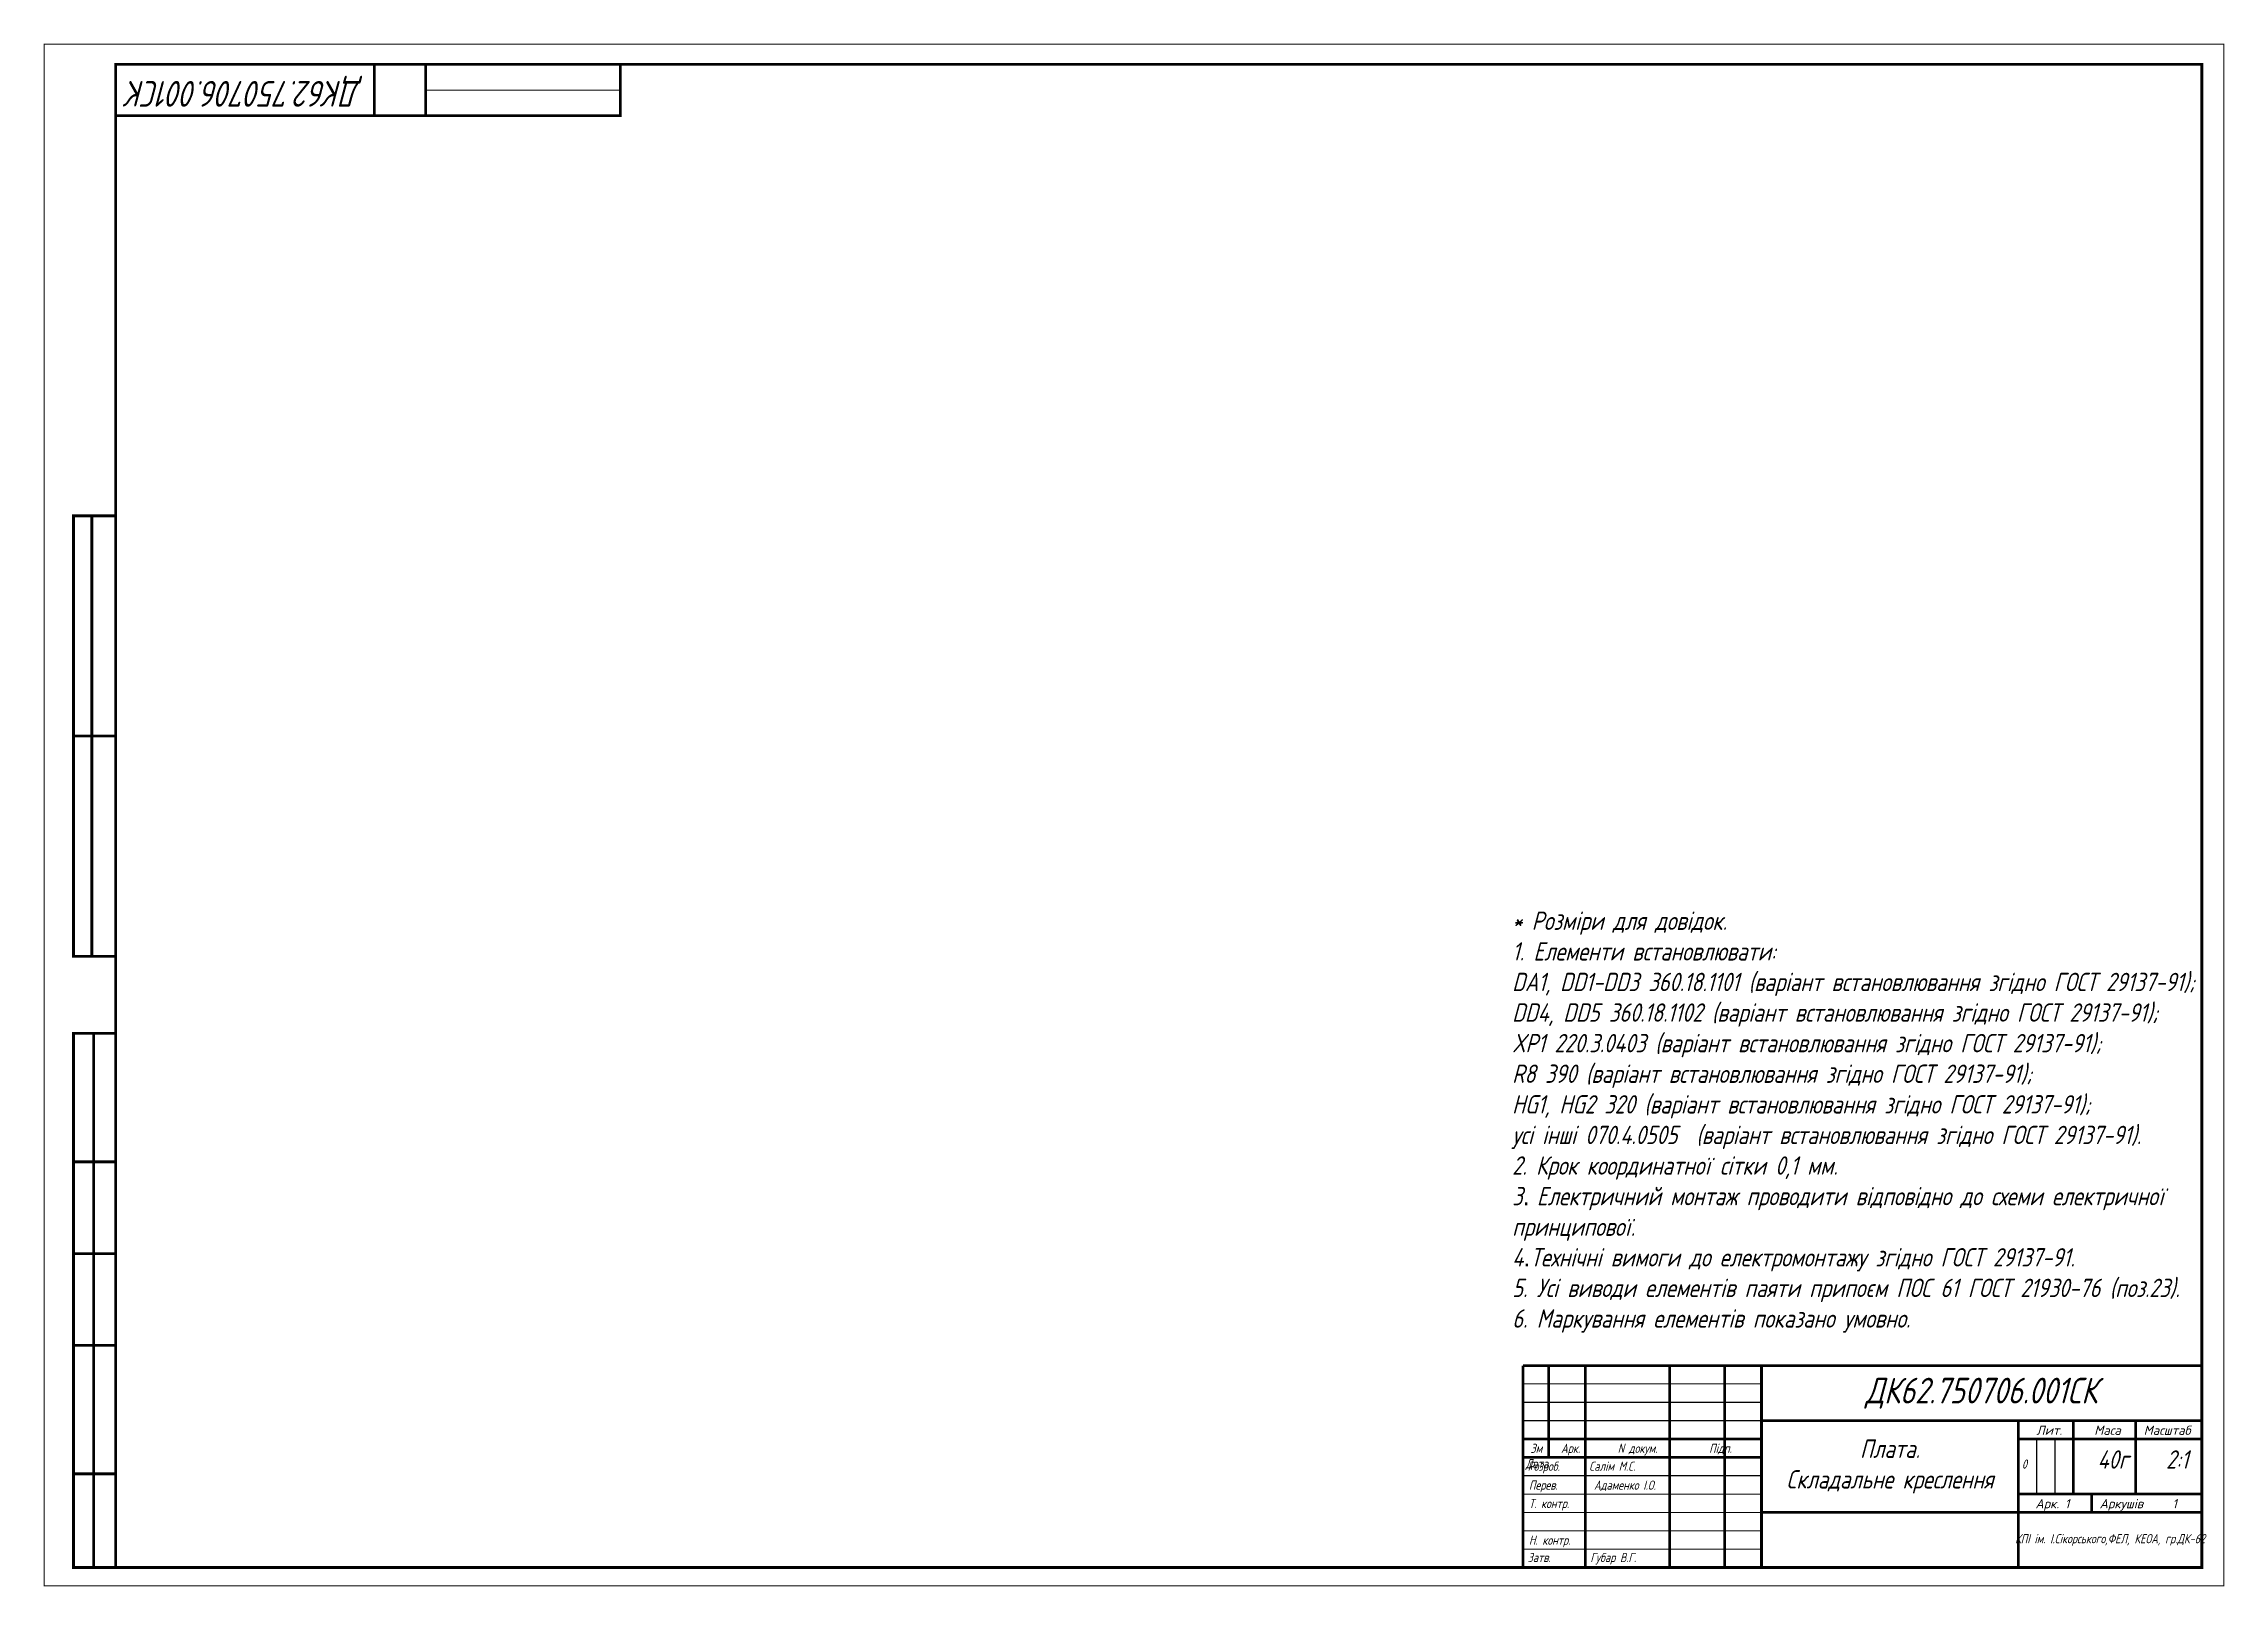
# Model space of a CAD drawing. Header units: millimetres. Extents: x 0 to 594, y 0 to 420.
import ezdxf

# ---------------------------------------------------------------- set-up
doc = ezdxf.new("R2010")
doc.units = ezdxf.units.MM
doc.layers.add('Sheet', color=255, linetype='Continuous')
doc.styles.get("Standard").update_dxf_attribs({"font": 'arial.ttf'})

msp = doc.modelspace()

# ---------------------------------------------------------------- linework, layer by layer
at = {"layer": 'Sheet'}
for points, const_width in [([(0.15, 420.15), (594.15, 420.15), (594.15, 0.15), (0.15, 0.15), (0.15, 420.15)], 0.3), ([(19.65, 150.65), (8.15, 150.65), (8.15, 5.15), (588.15, 5.15), (588.15, 414.65), (19.65, 414.65), (19.65, 171.65)], 0.749), ([(19.65, 400.65), (157.15, 400.65), (157.15, 414.65)], 0.749), ([(90.15, 400.65), (90.15, 414.65)], 0.749), ([(104.15, 400.65), (104.15, 414.65)], 0.749), ([(157.15, 407.65), (104.15, 407.65)], 0.3), ([(19.65, 171.65), (8.15, 171.65), (8.15, 291.65), (19.65, 291.65)], 0.749), ([(13.15, 171.65), (13.15, 291.65)], 0.749), ([(19.65, 5.15), (19.65, 291.65)], 0.749), ([(8.15, 231.65), (19.65, 231.65)], 0.749), ([(13.65, 5.15), (13.66, 150.26)], 0.749), ([(8.15, 115.65), (19.65, 115.65)], 0.749), ([(8.15, 30.65), (8.15, 115.65)], 0.3), ([(8.15, 90.65), (19.65, 90.65)], 0.749), ([(8.15, 65.65), (19.65, 65.65)], 0.749), ([(588.15, 60.15), (403.15, 60.15)], 0.749), ([(403.15, 60.15), (403.15, 5.15)], 0.749), ([(410.15, 60.15), (410.15, 35.15)], 0.749), ([(420.15, 5.15), (420.15, 60.15)], 0.749), ([(443.15, 60.15), (443.15, 5.15)], 0.749), ([(458.15, 5.15), (458.15, 60.15)], 0.749), ([(468.15, 60.15), (468.15, 5.15)], 0.749), ([(468.15, 55.15), (403.15, 55.15)], 0.3), ([(403.15, 50.15), (468.15, 50.15)], 0.3), ([(468.15, 45.15), (403.15, 45.15)], 0.3), ([(468.15, 45.15), (588.15, 45.15)], 0.749), ([(538.15, 45.15), (538.15, 5.15)], 0.749), ([(553.15, 25.15), (553.15, 45.15)], 0.749), ([(570.15, 45.15), (570.15, 25.15)], 0.749), ([(468.15, 40.15), (403.15, 40.15)], 0.749), ([(588.15, 40.15), (538.15, 40.15)], 0.749), ([(543.15, 25.15), (543.15, 40.15)], 0.3), ([(548.15, 40.15), (548.15, 25.15)], 0.3), ([(8.15, 30.65), (19.65, 30.65)], 0.749), ([(403.15, 35.15), (468.15, 35.15)], 0.749), ([(403.15, 30.15), (468.15, 30.15)], 0.3), ([(468.15, 25.15), (403.15, 25.15)], 0.3), ([(538.15, 25.15), (588.15, 25.15)], 0.749), ([(558.15, 25.15), (558.15, 20.15)], 0.749), ([(403.15, 20.15), (468.15, 20.15)], 0.3), ([(588.15, 20.15), (468.15, 20.15)], 0.749), ([(468.15, 15.15), (403.15, 15.15)], 0.3), ([(403.15, 10.15), (468.15, 10.15)], 0.3)]:
    msp.add_lwpolyline(points, dxfattribs=dict(at, const_width=const_width))

# ---------------------------------------------------------------- texts
at = {"insert": (54.94, 407.34), "char_height": 7, "attachment_point": 5, "rotation": 180}
msp.add_mtext_dynamic_manual_height_columns('{\\fGOST type A|b0|i1|c204|p34;ДК62.750706.001СК}', width=120.0002, gutter_width=12.5, heights=[0], dxfattribs=at)
for s, width, insert, char_height, attachment_point in [('{\\fGOST type A|b0|i1|c204|p34;* Розміри для довідок.\\P1. Елементи встановлювати:\\PDA1, DD1-DD3 360.18.1101 (варіант встановлювання згідно ГОСТ 29137-91);\\PDD4, DD5 360.18.1102 (варіант встановлювання згідно ГОСТ 29137-91);\\PXP1 220.3.0403 (варіант встановлювання згідно ГОСТ 29137-91);\\PR8 390 (варіант встановлювання згідно ГОСТ 29137-91);\\PHG1, HG2 320 (варіант встановлювання згідно ГОСТ 29137-91);\\Pусі інші 070.4.0505  (варіант встановлювання згідно ГОСТ 29137-91).\\P2. Крок координатної сітки 0,1 мм.\\P3}. {\\fGOST type A|b0|i1|c204|p34;Електричний монтаж проводити відповідно до схеми електричної принципової.}\\P{\\fGOST type A|b0|i1|c204|p34;4}.{\\fGOST type A|b0|i1|c204|p34;Технічні вимоги до електромонтажу згідно ГОСТ 29137-91.\\H1.00001x;\\P5. Усі виводи елементів паяти припоєм ПОС 61 ГОСТ 21930-76 (поз.23).\\P6. Маркування елементів показано умовно. }', 184.9999, (400.21, 69.12), 5, 7), ('{\\fGOST type A|b0|i1|c204|p34;ДК62.750706.001СК}', 120.0002, (528.03, 52.62), 7, 5), ('{\\fGOST type A|b0|i1|c204|p34;Плата.\\PСкладальне креслення}', 70.0001, (503.15, 32.65), 5, 5), (' {\\fGOST type A|b0|i1|c204|p34;0         \\H2x;   40г    2:1 \\fGOST type A|b0|i0|c204|p34;  \\H1.4x;  }', 49.9998, (538.15, 37.07), 2.5, 1), ('{\\fGOST type A|b0|i1|c204|p34;КПІ ім. І.Сікорського,ФЕЛ, КЕОА, гр.ДК-62}', 49.9999, (563.15, 12.65), 2.5, 5)]:
    msp.add_mtext_dynamic_manual_height_columns(s, width=width, gutter_width=12.5, heights=[0], dxfattribs=dict(insert=insert, char_height=char_height, attachment_point=attachment_point))
at = {"color": 0, "char_height": 2.5, "attachment_point": 1}
for s, width, insert in [('\\pxqc;{\\fISOCPEUR|b0|i1|c204|p34;Лит.}', 12.5146, (540.31, 43.78)), ('\\pxqc;{\\fISOCPEUR|b0|i1|c204|p34;Маса}', 14.2778, (555.31, 43.78)), ('{\\fISOCPEUR|b0|i1|c204|p34;Масштаб}', 18, (572.31, 43.78)), ('{\\fGOST type A|b0|i1|c204|p34; Зм    Арк.        N докум.           Підп.     Дата}', 64.249, (403.92, 38.86)), ('{\\fGOST type A|b0|i1|c204|p34;Розроб.\\fISOCPEUR|b0|i1|c0|p34;     \\fGOST type A|b0|i1|c204|p34;Cалім М.С.}', 64.9999, (404.43, 33.99)), ('{\\fGOST type A|b0|i1|c204|p34; Перев.\\fISOCPEUR|b0|i1|c204|p34;   \\fGOST type A|b0|i1|c204|p34;    Адаменко І.О.\\fISOCPEUR|b0|i1|c204|p34;       }', 64.9999, (403.49, 28.83)), ('{\\fGOST type A|b0|i1|c204|p34; Т. контр.}', 64.9999, (403.49, 23.83)), ('\\pxqc;{\\fISOCPEUR|b0|i1|c204|p34;Арк. 1}', 14.2778, (540.31, 23.78)), ('{\\fISOCPEUR|b0|i1|c204|p34;Аркушів     1}', 27.0117, (560.31, 23.78)), ('{\\fGOST type A|b0|i1|c204|p34; Н. контр.}', 64.9999, (403.49, 13.83)), ('{\\fGOST type A|b0|i1|c204|p34; Затв. \\fISOCPEUR|b0|i1|c204|p34;   \\fISOCPEUR|b0|i1|c0|p34;   \\fGOST type A|b0|i1|c204|p34;Губар В.Г.\\fISOCPEUR|b0|i1|c204|p34;    }', 64.9999, (403.15, 9.12))]:
    msp.add_mtext_dynamic_manual_height_columns(s, width=width, gutter_width=12.5, heights=[0], dxfattribs=dict(at, insert=insert))

doc.saveas('drawing.dxf')
